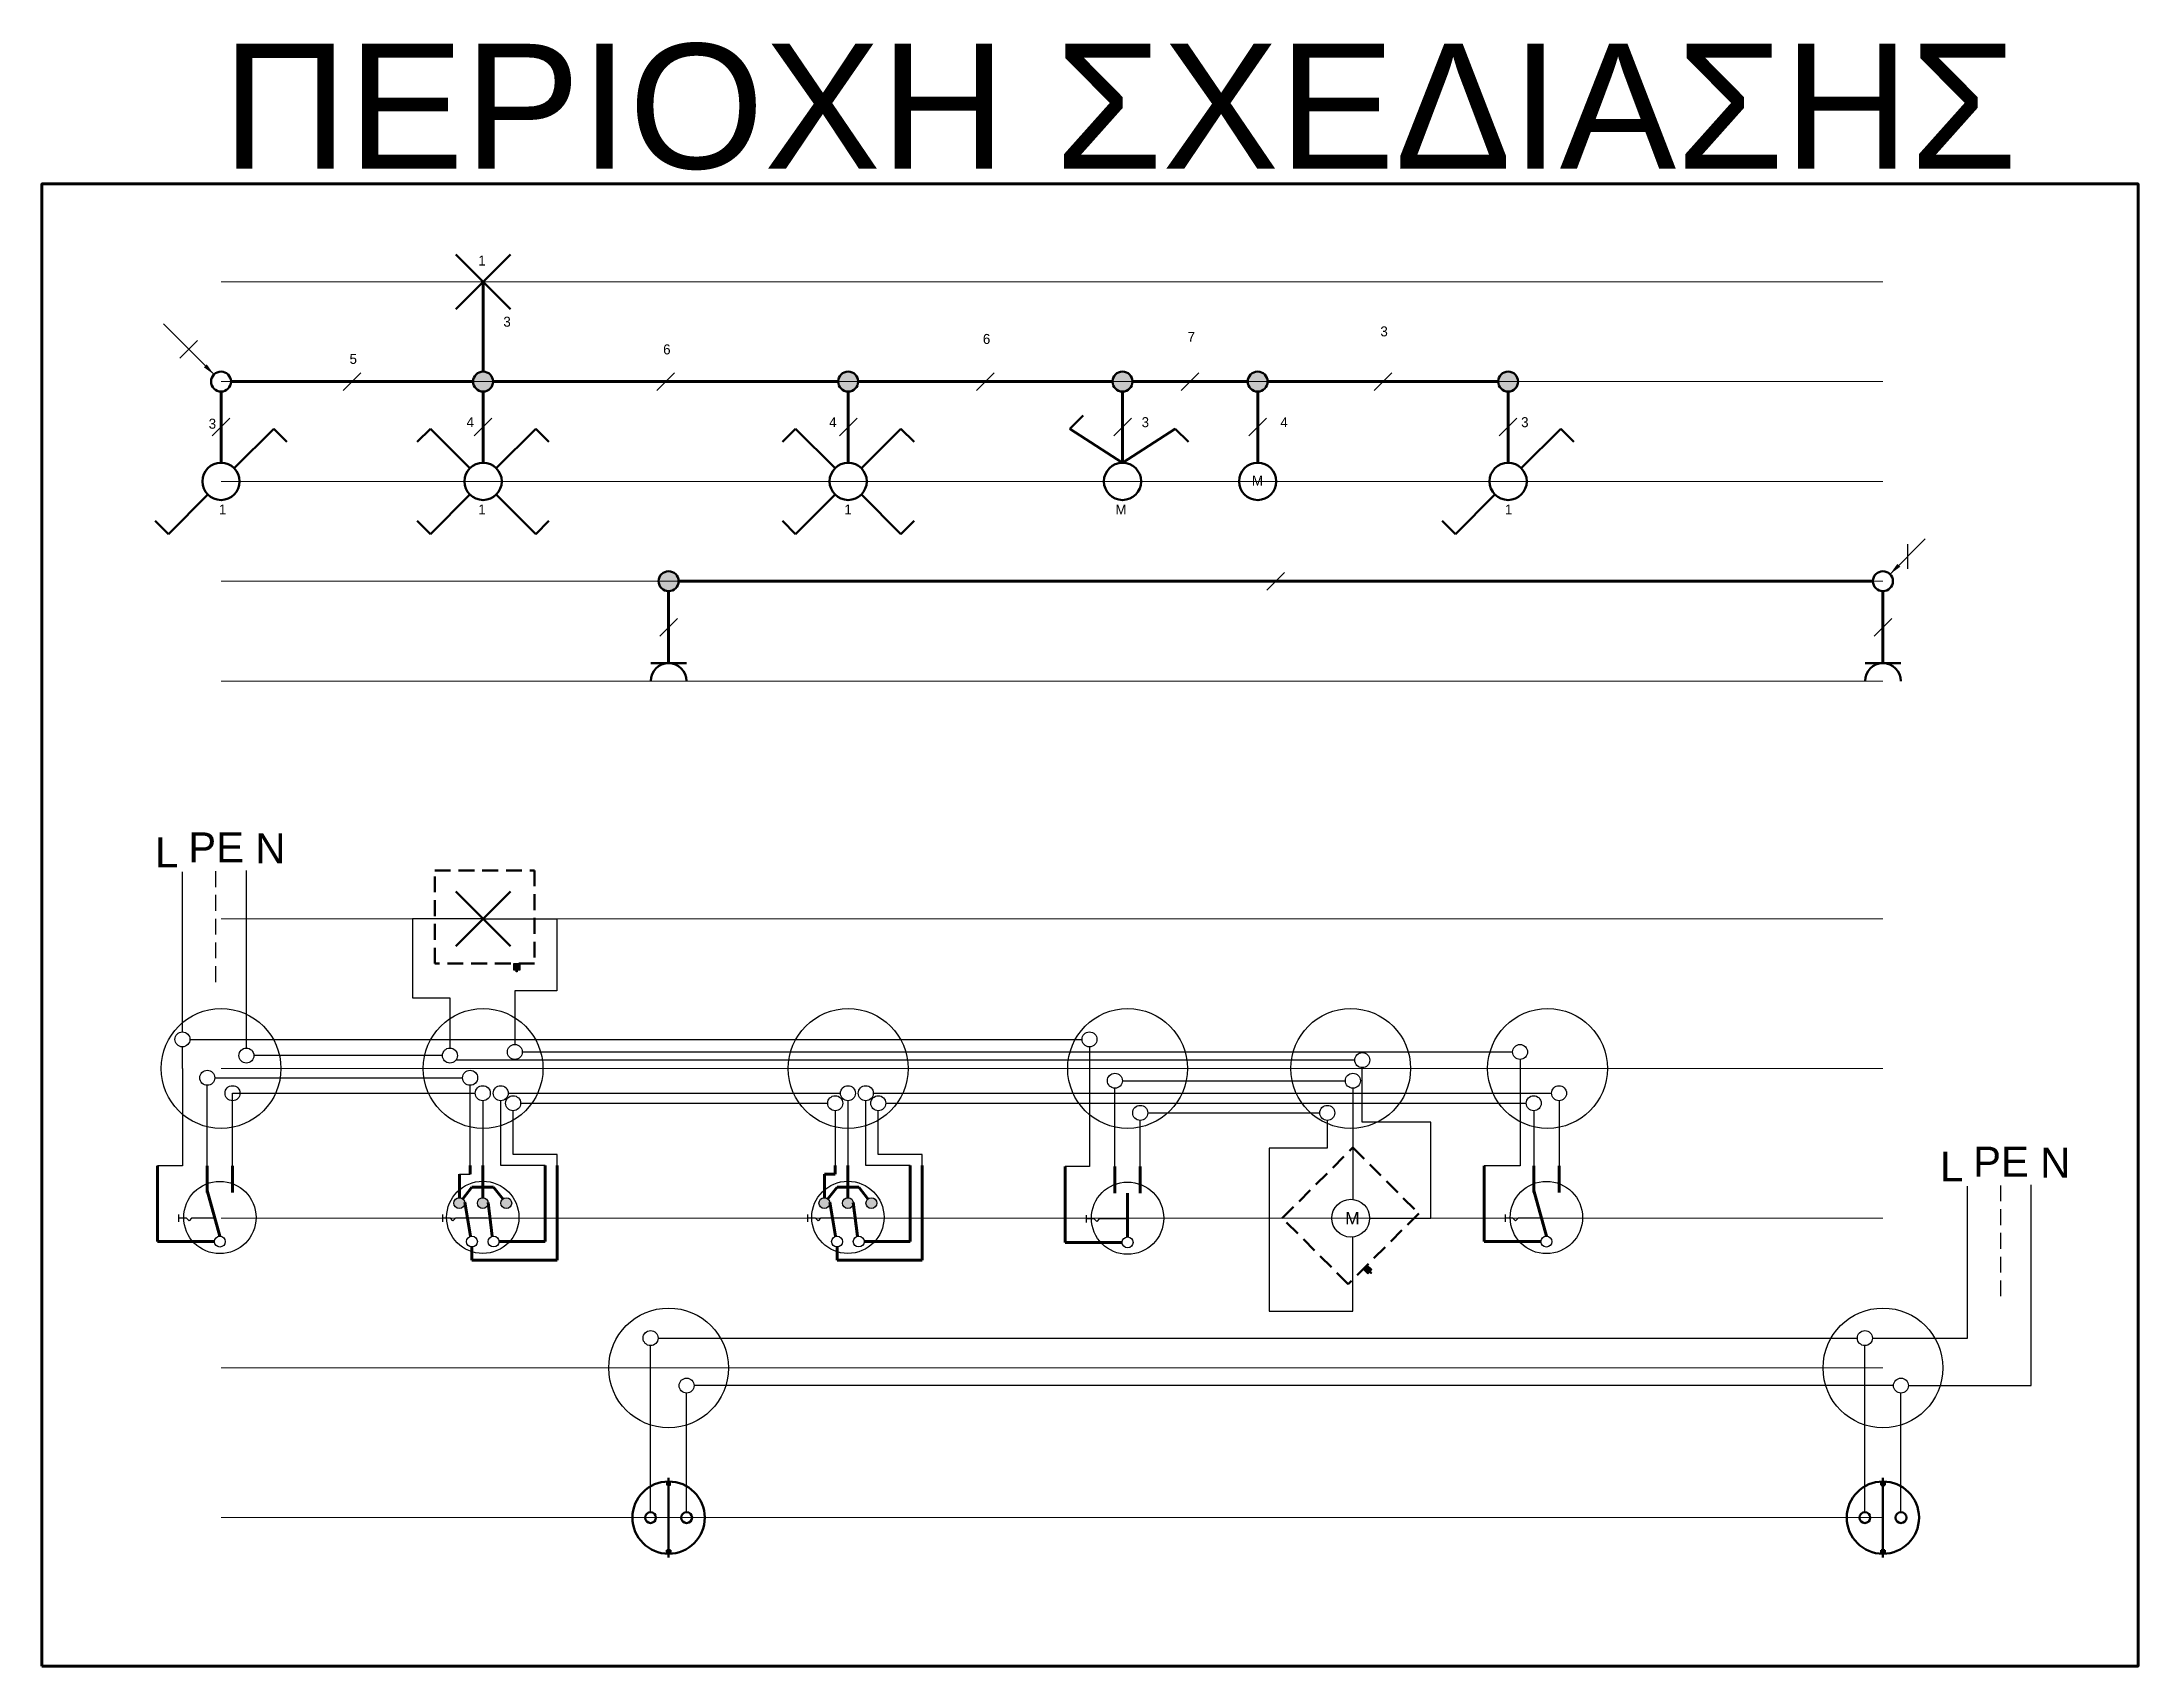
# Model space of a CAD drawing. Header units: millimetres. Extents: x 2844 to 3264, y 1373 to 1698.
import ezdxf
from ezdxf.enums import TextEntityAlignment as Align

# ---------------------------------------------------------------- set-up
doc = ezdxf.new("R2010")
doc.units = ezdxf.units.MM
doc.header["$LTSCALE"] = 0.5
doc.linetypes.add('DASHED2', pattern=[9.525, 6.35, -3.175])
doc.layers.get('0').update_dxf_attribs({"lineweight": 100})
for name, color, linetype, lineweight in [('Boi8itikes', 50, 'Continuous', 13), ('electr sign', 7, 'Continuous', 50), ('lepti_sinexis', 7, 'Continuous', 25), ('mi_orati', 7, 'DASHED2', 50), ('xontri_grammi', 7, 'Continuous', 200)]:
    doc.layers.add(name, color=color, linetype=linetype, lineweight=lineweight)
doc.styles.add('ANIMA', font='anima.shx', dxfattribs={"width": 0.85})
doc.styles.get("Standard").update_dxf_attribs({"font": 'arial.ttf'})
doc.dimstyles.new('ISO-25', dxfattribs={"dimtxt": 2.5, "dimasz": 2.5, "dimexe": 1.25, "dimexo": 0.625, "dimtad": 1, "dimtxsty": 'Standard', "dimcen": 2.5, "dimadec": 0, "dimazin": 0, "dimtfac": 1, "dimtmove": 0, "dimatfit": 3, "dimfxl": 1, "dimarcsym": 0})

msp = doc.modelspace()

# ---------------------------------------------------------------- hatches: boundary and pattern name
h = msp.add_hatch(color=256)
h.dxf.hatch_style = 1
h.paths.add_polyline_path([(2930.56, 1629.95), (2934.56, 1629.95, 1)])
h.paths.add_polyline_path([(2934.56, 1629.95), (2930.56, 1629.95, 1)])
h.paths.add_polyline_path([(3003.71, 1629.95), (3007.71, 1629.95, 1)])
h.paths.add_polyline_path([(3007.71, 1629.95), (3003.71, 1629.95, 1)])
h.paths.add_polyline_path([(3058.68, 1629.95), (3062.68, 1629.95, 1)])
h.paths.add_polyline_path([(3062.68, 1629.95), (3058.68, 1629.95, 1)])
h.paths.add_polyline_path([(3085.76, 1629.95), (3089.76, 1629.95, 1)])
h.paths.add_polyline_path([(3089.76, 1629.95), (3085.76, 1629.95, 1)])
h = msp.add_hatch(color=256)
h.dxf.hatch_style = 1
h.paths.add_polyline_path([(3135.94, 1629.95), (3139.94, 1629.95, 1)])
h.paths.add_polyline_path([(3139.94, 1629.95), (3135.94, 1629.95, 1)])
h.paths.add_polyline_path([(2967.73, 1589.95), (2971.73, 1589.95, 1)])
h.paths.add_polyline_path([(2971.73, 1589.95), (2967.73, 1589.95, 1)])
at = {"layer": 'electr sign'}
h = msp.add_hatch(color=256, dxfattribs=at)
h.dxf.hatch_style = 1
h.paths.add_polyline_path([(3213.04, 1409.55, 0.012506), (3212.68, 1409.54), (3212.68, 1408.82), (3213.04, 1408.82)])
h.paths.add_polyline_path([(3213.4, 1409.54, 0.012506), (3213.04, 1409.55), (3213.04, 1408.82), (3213.4, 1408.82)])
h = msp.add_hatch(color=256, dxfattribs=at)
h.dxf.hatch_style = 1
h.paths.add_polyline_path([(2969.73, 1395.8), (2969.37, 1395.8), (2969.37, 1395.08, 0.012373), (2969.73, 1395.07)])
h.paths.add_polyline_path([(2970.09, 1395.8), (2969.73, 1395.8), (2969.73, 1395.07, 0.012638), (2970.09, 1395.08)])
h = msp.add_hatch(color=256, dxfattribs=at)
h.dxf.hatch_style = 1
h.paths.add_polyline_path([(3213.04, 1395.8), (3212.68, 1395.8), (3212.68, 1395.08, 0.012373), (3213.04, 1395.07)])
h.paths.add_polyline_path([(3213.41, 1395.8), (3213.05, 1395.8), (3213.04, 1395.07, 0.012638), (3213.41, 1395.08)])
at = {"layer": 'lepti_sinexis'}
h = msp.add_hatch(color=256, dxfattribs=at)
h.dxf.hatch_style = 1
h.paths.add_polyline_path([(2939.89, 1513.33), (2938.72, 1513.33), (2938.72, 1512.03), (2939.89, 1512.03)])
h.paths.add_polyline_path([(2939.41, 1512.03), (2939.2, 1512.03), (2939.2, 1511.65), (2939.41, 1511.65)])
h = msp.add_hatch(color=256, dxfattribs=at)
h.dxf.hatch_style = 1
h.paths.add_polyline_path([(2938.29, 1465.33, 1), (2936.12, 1465.33, 1)])
h.paths.add_polyline_path([(2933.59, 1465.33, 1), (2931.42, 1465.33, 1)])
h.paths.add_polyline_path([(2928.88, 1465.33, 1), (2926.71, 1465.33, 1)])
h = msp.add_hatch(color=256, dxfattribs=at)
h.dxf.hatch_style = 1
h.paths.add_polyline_path([(3011.45, 1465.33, 1), (3009.27, 1465.33, 1)])
h.paths.add_polyline_path([(3006.74, 1465.33, 1), (3004.57, 1465.33, 1)])
h.paths.add_polyline_path([(3002.04, 1465.33, 1), (2999.87, 1465.33, 1)])
h = msp.add_hatch(color=256, dxfattribs=at)
h.dxf.hatch_style = 1
h.paths.add_polyline_path([(3109.71, 1452.92), (3108.88, 1452.1), (3109.8, 1451.18), (3110.63, 1452)])
h.paths.add_polyline_path([(3110.29, 1451.67), (3110.14, 1451.51), (3110.41, 1451.25), (3110.56, 1451.4)], flags=17)
h = msp.add_hatch(color=256, dxfattribs=at)
h.dxf.hatch_style = 1
h.paths.add_polyline_path([(2969.73, 1409.55, 0.012506), (2969.36, 1409.54), (2969.36, 1408.82), (2969.73, 1408.82)])
h.paths.add_polyline_path([(2970.09, 1409.54, 0.012506), (2969.73, 1409.55), (2969.73, 1408.82), (2970.09, 1408.82)])

# ---------------------------------------------------------------- linework, layer by layer
for p, q in [((2932.56, 1631.95), (2932.56, 1649.95)), ((2882.05, 1629.95), (2930.56, 1629.95)), ((2934.56, 1629.95), (3003.71, 1629.95)), ((3007.71, 1629.95), (3058.68, 1629.95)), ((3062.68, 1629.95), (3085.76, 1629.95)), ((3089.76, 1629.95), (3135.94, 1629.95)), ((2880.05, 1627.95), (2880.05, 1613.68)), ((2932.56, 1627.95), (2932.56, 1613.68)), ((3005.71, 1627.95), (3005.71, 1613.68)), ((3060.68, 1627.95), (3060.68, 1613.68)), ((3087.76, 1627.95), (3087.76, 1613.68)), ((3137.94, 1627.95), (3137.94, 1613.68)), ((2969.73, 1573.53), (2969.73, 1587.95)), ((2971.73, 1589.95), (3211.04, 1589.95)), ((3213.04, 1589.95), (3213.04, 1589.95)), ((3213.04, 1573.53), (3213.04, 1587.95)), ((2867.33, 1457.61), (2867.33, 1472.82)), ((2877.29, 1467.47), (2877.29, 1472.82)), ((2882.35, 1467.47), (2882.35, 1472.82)), ((2927.8, 1466.42), (2927.8, 1471.11)), ((2929.96, 1471.11), (2929.96, 1472.84)), ((2932.5, 1468.52), (2932.5, 1472.84)), ((2945, 1457.63), (2945, 1472.84)), ((2947.41, 1453.93), (2947.41, 1472.84)), ((3000.95, 1466.42), (3000.95, 1471.11)), ((3000.95, 1471.11), (3003.11, 1471.11)), ((3003.11, 1471.11), (3003.11, 1472.84)), ((3005.66, 1468.52), (3005.66, 1472.84)), ((3018.15, 1457.63), (3018.15, 1472.84)), ((3020.56, 1453.93), (3020.56, 1472.84)), ((3049.19, 1457.47), (3049.19, 1472.68)), ((3059.15, 1467.33), (3059.15, 1472.68)), ((3064.22, 1467.33), (3064.22, 1472.68)), ((3133.11, 1457.61), (3133.11, 1472.82)), ((3143.07, 1467.47), (3143.07, 1472.82)), ((3148.14, 1467.47), (3148.14, 1472.82)), ((2930.33, 1468.52), (2928.47, 1466.18)), ((2930.33, 1468.52), (2934.67, 1468.52)), ((2932.5, 1468.52), (2932.5, 1466.42)), ((2934.67, 1468.51), (2936.53, 1466.18)), ((3003.48, 1468.52), (3001.63, 1466.18)), ((3003.48, 1468.52), (3007.83, 1468.52)), ((3005.66, 1468.52), (3005.66, 1466.42)), ((3007.83, 1468.51), (3009.68, 1466.18)), ((2878.74, 1457.61), (2867.33, 1457.61)), ((2935.76, 1457.63), (2945, 1457.63)), ((3008.91, 1457.63), (3018.15, 1457.63)), ((3060.6, 1457.47), (3049.19, 1457.47)), ((3144.52, 1457.61), (3133.11, 1457.61)), ((2930.33, 1456.55), (2930.33, 1453.93)), ((2930.33, 1453.93), (2947.41, 1453.93)), ((3003.48, 1456.55), (3003.48, 1453.93)), ((3003.48, 1453.93), (3020.56, 1453.93))]:
    msp.add_line(p, q)
at = {"lineweight": -3}
for p, q in [((2872.32, 1499.65), (2872.32, 1531.71)), ((2885.13, 1496.4), (2885.13, 1531.95)), ((2932.56, 1522.31), (2918.44, 1522.31)), ((2918.44, 1522.31), (2918.44, 1506.45)), ((2932.56, 1522.31), (2947.35, 1522.31)), ((2947.35, 1522.31), (2947.35, 1507.9)), ((2947.35, 1507.9), (2938.92, 1507.9)), ((2938.92, 1507.9), (2938.92, 1497.12)), ((2918.44, 1506.45), (2925.91, 1506.45)), ((2925.91, 1506.45), (2925.91, 1496.4)), ((2872.32, 1492.31), (2872.32, 1496.65)), ((2873.82, 1498.15), (3052.56, 1498.15)), ((2940.42, 1495.62), (3138.83, 1495.62)), ((3054.06, 1496.65), (3054.06, 1472.68)), ((2872.32, 1492.31), (2872.32, 1472.82)), ((2924.41, 1494.9), (2886.63, 1494.9)), ((3107.21, 1493.98), (2927.09, 1493.98)), ((3108.71, 1481.52), (3108.71, 1492.48)), ((3140.33, 1494.12), (3140.33, 1472.82)), ((2877.29, 1472.82), (2877.29, 1488.94)), ((2878.79, 1490.44), (2928.46, 1490.44)), ((2882.35, 1472.82), (2882.35, 1487.36)), ((2882.35, 1487.36), (2931, 1487.36)), ((2929.96, 1472.84), (2929.96, 1488.94)), ((2937.59, 1487.36), (3004.16, 1487.36)), ((3010.74, 1487.36), (3078.81, 1487.36)), ((3059.15, 1472.68), (3059.15, 1488.36)), ((3060.65, 1489.86), (3105.33, 1489.86)), ((3078.81, 1487.36), (3146.64, 1487.36)), ((3106.83, 1488.36), (3106.83, 1466.06)), ((2932.5, 1485.86), (2932.5, 1472.84)), ((2936.09, 1472.84), (2936.09, 1485.86)), ((2938.58, 1475.08), (2938.58, 1483.85)), ((2940.08, 1485.35), (3001.61, 1485.35)), ((3003.11, 1483.85), (3003.11, 1472.84)), ((3005.66, 1485.86), (3005.66, 1472.84)), ((3009.24, 1472.84), (3009.24, 1485.86)), ((3011.74, 1475.08), (3011.74, 1483.85)), ((3013.24, 1485.35), (3076.26, 1485.35)), ((3065.72, 1483.42), (3100.2, 1483.42)), ((3076.26, 1485.35), (3141.57, 1485.35)), ((3143.07, 1483.85), (3143.07, 1472.82)), ((3148.14, 1485.86), (3148.14, 1472.82)), ((3064.22, 1472.68), (3064.22, 1481.92)), ((3101.7, 1481.92), (3101.7, 1476.31)), ((3122.47, 1481.52), (3108.71, 1481.52)), ((3122.47, 1462.31), (3122.47, 1481.52)), ((2947.41, 1475.08), (2938.58, 1475.08)), ((2947.41, 1472.84), (2947.41, 1475.08)), ((3020.56, 1475.08), (3011.74, 1475.08)), ((3020.56, 1472.84), (3020.56, 1475.08)), ((3101.7, 1476.31), (3090.03, 1476.31)), ((3090.03, 1476.31), (3090.03, 1443.7)), ((2872.32, 1472.82), (2867.33, 1472.82)), ((2945, 1472.84), (2936.09, 1472.84)), ((3018.15, 1472.84), (3009.24, 1472.84)), ((3054.06, 1472.68), (3049.19, 1472.68)), ((3140.33, 1472.82), (3133.11, 1472.82)), ((3229.96, 1438.28), (3229.96, 1468.73)), ((3242.77, 1433.42), (3242.77, 1468.97)), ((3110.18, 1462.31), (3122.47, 1462.31)), ((3106.83, 1443.7), (3106.83, 1458.55)), ((3090.03, 1443.7), (3106.83, 1443.7)), ((2966.11, 1403.39), (2966.11, 1436.78)), ((2967.61, 1438.28), (3207.92, 1438.28)), ((3209.42, 1403.39), (3209.42, 1436.78)), ((3210.92, 1438.28), (3229.96, 1438.28)), ((3242.77, 1428.76), (3242.77, 1433.42)), ((3215.16, 1428.76), (2974.84, 1428.76)), ((3218.16, 1428.76), (3242.77, 1428.76)), ((2973.34, 1403.39), (2973.34, 1427.26)), ((3216.66, 1403.39), (3216.66, 1427.26))]:
    msp.add_line(p, q, dxfattribs=at)
msp.add_lwpolyline([(2844.16, 1372.56), (3264.16, 1372.56), (3264.16, 1669.56), (2844.16, 1669.56)], close=True)
at = {"layer": 'Boi8itikes'}
for p, q in [((2880.05, 1649.95), (3213.04, 1649.95)), ((2880.05, 1629.95), (3213.04, 1629.95)), ((2880.05, 1609.95), (3213.04, 1609.95)), ((2880.05, 1589.95), (3213.04, 1589.95)), ((2880.05, 1569.95), (3213.04, 1569.95)), ((2880.05, 1522.31), (3213.04, 1522.31)), ((2880.05, 1492.31), (3213.04, 1492.31)), ((2880.05, 1462.31), (3213.04, 1462.31)), ((2880.05, 1432.31), (3213.04, 1432.31)), ((2880.05, 1402.31), (3213.04, 1402.31))]:
    msp.add_line(p, q, dxfattribs=at)
at = {"layer": 'electr sign'}
for p, q in [((2927.07, 1655.44), (2938.05, 1644.47)), ((2938.05, 1655.44), (2927.07, 1644.47)), ((3052.77, 1623.14), (3050.13, 1620.51)), ((2882.69, 1612.59), (2890.6, 1620.51)), ((2890.6, 1620.51), (2893.24, 1617.87)), ((2922.01, 1620.5), (2919.37, 1617.87)), ((2922.01, 1620.51), (2929.92, 1612.59)), ((2935.2, 1612.59), (2943.11, 1620.51)), ((2943.11, 1620.51), (2945.75, 1617.87)), ((2995.16, 1620.5), (2992.52, 1617.87)), ((2995.16, 1620.51), (3003.08, 1612.59)), ((3008.35, 1612.59), (3016.27, 1620.51)), ((3016.27, 1620.51), (3018.9, 1617.87)), ((3050.13, 1620.51), (3060.68, 1613.68)), ((3060.68, 1613.68), (3071.23, 1620.51)), ((3071.23, 1620.51), (3073.87, 1617.87)), ((3140.58, 1612.59), (3148.49, 1620.51)), ((3148.49, 1620.51), (3151.13, 1617.87)), ((2869.5, 1599.4), (2877.41, 1607.31)), ((2922.01, 1599.4), (2929.92, 1607.31)), ((2935.2, 1607.31), (2943.11, 1599.4)), ((2995.16, 1599.4), (3003.08, 1607.31)), ((3008.35, 1607.31), (3016.27, 1599.4)), ((3127.39, 1599.4), (3135.3, 1607.31)), ((2866.86, 1602.04), (2869.5, 1599.4)), ((2919.37, 1602.04), (2922.01, 1599.4)), ((2945.76, 1602.03), (2943.11, 1599.4)), ((2992.52, 1602.04), (2995.16, 1599.4)), ((3018.91, 1602.03), (3016.27, 1599.4)), ((3124.75, 1602.04), (3127.39, 1599.4)), ((2969.73, 1573.53), (2966.15, 1573.53)), ((2969.73, 1573.53), (2973.3, 1573.53)), ((3213.04, 1573.53), (3209.46, 1573.53)), ((3213.04, 1573.53), (3216.62, 1573.53)), ((2927.07, 1527.8), (2938.05, 1516.82)), ((2938.05, 1527.8), (2927.07, 1516.82)), ((2969.73, 1410.27), (2969.73, 1394.35)), ((3212.68, 1408.82), (3212.68, 1409.54)), ((3213.04, 1408.82), (3212.68, 1408.82)), ((3213.04, 1409.55), (3213.04, 1410.27)), ((3213.04, 1410.27), (3213.04, 1394.35)), ((3213.04, 1408.82), (3213.4, 1408.82)), ((3213.4, 1408.82), (3213.4, 1409.54)), ((2969.73, 1395.8), (2969.37, 1395.8)), ((2969.37, 1395.8), (2969.37, 1395.08)), ((2969.73, 1395.07), (2969.73, 1395.8)), ((2969.73, 1395.8), (2970.09, 1395.8)), ((2969.73, 1395.07), (2969.73, 1394.35)), ((2970.09, 1395.8), (2970.09, 1395.08)), ((3213.05, 1395.8), (3212.68, 1395.8)), ((3212.68, 1395.8), (3212.68, 1395.08)), ((3213.04, 1395.07), (3213.05, 1395.8)), ((3213.04, 1395.07), (3213.04, 1394.35)), ((3213.05, 1395.8), (3213.41, 1395.8)), ((3213.41, 1395.8), (3213.41, 1395.08))]:
    msp.add_line(p, q, dxfattribs=at)
at = {"layer": 'electr sign', "lineweight": -3}
for p, q in [((2871.81, 1634.66), (2875.34, 1638.19)), ((2904.54, 1628.19), (2908.07, 1631.72)), ((2967.37, 1628.19), (2970.9, 1631.72)), ((3031.43, 1628.19), (3034.96, 1631.72)), ((3072.45, 1628.19), (3075.99, 1631.72)), ((3111.08, 1628.19), (3114.62, 1631.72)), ((2878.28, 1619.05), (2881.82, 1622.59)), ((2930.79, 1619.05), (2934.33, 1622.59)), ((3003.95, 1619.05), (3007.48, 1622.59)), ((3058.91, 1619.05), (3062.45, 1622.59)), ((3086, 1619.05), (3089.53, 1622.59)), ((3136.17, 1619.05), (3139.71, 1622.59)), ((3217.99, 1597.4), (3217.99, 1592.4)), ((3089.62, 1588.19), (3093.15, 1591.72)), ((2967.96, 1578.97), (2971.49, 1582.51)), ((3211.27, 1578.97), (3214.81, 1582.51))]:
    msp.add_line(p, q, dxfattribs=at)
at = {"layer": 'electr sign'}
for centre, radius in [((2880.05, 1629.95), 2), ((2932.56, 1629.95), 2), ((3005.71, 1629.95), 2), ((3060.68, 1629.95), 2), ((3087.76, 1629.95), 2), ((3137.94, 1629.95), 2), ((2880.05, 1609.95), 3.73), ((2932.56, 1609.95), 3.73), ((3005.71, 1609.95), 3.73), ((3060.68, 1609.95), 3.73), ((3087.76, 1609.95), 3.73), ((3137.94, 1609.95), 3.73), ((2969.73, 1589.95), 2), ((3213.04, 1589.95), 2), ((2969.73, 1402.31), 7.24), ((3213.04, 1402.31), 7.24), ((2966.11, 1402.31), 1.09), ((2973.34, 1402.31), 1.09), ((3209.42, 1402.31), 1.09), ((3216.66, 1402.31), 1.09)]:
    msp.add_circle(centre, radius, dxfattribs=at)
at = {"layer": 'electr sign', "lineweight": -3}
for centre in [(2872.32, 1498.15), (3054.06, 1498.15), (2885.13, 1494.9), (2925.91, 1494.9), (2938.92, 1495.62), (3108.71, 1493.98), (3140.33, 1495.62), (2877.29, 1490.44), (2929.96, 1490.44), (3059.15, 1489.86), (3106.83, 1489.86), (2882.35, 1487.36), (2932.5, 1487.36), (2936.09, 1487.36), (2938.58, 1485.35), (3003.11, 1485.35), (3005.66, 1487.36), (3009.24, 1487.36), (3011.74, 1485.35), (3143.07, 1485.35), (3148.14, 1487.36), (3064.22, 1483.42), (3101.7, 1483.42), (2966.11, 1438.28), (3209.42, 1438.28), (2973.34, 1428.76), (3216.66, 1428.76)]:
    msp.add_circle(centre, 1.5, dxfattribs=at)
at = {"layer": 'electr sign'}
for centre in [(2969.73, 1569.95), (3213.04, 1569.95)]:
    msp.add_arc(centre, 3.58, 0, 180, dxfattribs=at)
at = {"layer": 'lepti_sinexis'}
for p, q in [((2927.8, 1471.11), (2929.96, 1471.11)), ((2871.61, 1461.59), (2871.61, 1463.03)), ((2873.12, 1462.31), (2871.61, 1462.31)), ((2873.64, 1461.8), (2873.12, 1462.31)), ((2874.15, 1462.31), (2873.64, 1461.8)), ((2875.57, 1462.31), (2874.15, 1462.31)), ((2878.82, 1462.31), (2875.57, 1462.31)), ((2924.49, 1461.59), (2924.49, 1463.03)), ((2926, 1462.31), (2924.49, 1462.31)), ((2926.52, 1461.8), (2926, 1462.31)), ((2927.03, 1462.31), (2926.52, 1461.8)), ((2928.45, 1462.31), (2927.03, 1462.31)), ((2931.7, 1462.31), (2928.45, 1462.31)), ((2933.42, 1462.31), (2931.7, 1462.31)), ((2997.65, 1461.59), (2997.65, 1463.03)), ((2999.16, 1462.31), (2997.65, 1462.31)), ((2999.67, 1461.8), (2999.16, 1462.31)), ((3000.18, 1462.31), (2999.67, 1461.8)), ((3001.6, 1462.31), (3000.18, 1462.31)), ((3004.85, 1462.31), (3001.6, 1462.31)), ((3006.57, 1462.31), (3004.85, 1462.31)), ((3053.48, 1461.44), (3053.48, 1462.89)), ((3054.99, 1462.17), (3053.48, 1462.17)), ((3055.5, 1461.66), (3054.99, 1462.17)), ((3056.01, 1462.17), (3055.5, 1461.66)), ((3057.44, 1462.17), (3056.01, 1462.17)), ((3061.69, 1462.17), (3057.44, 1462.17)), ((3137.4, 1461.59), (3137.4, 1463.03)), ((3138.91, 1462.31), (3137.4, 1462.31)), ((3139.42, 1461.8), (3138.91, 1462.31)), ((3139.93, 1462.31), (3139.42, 1461.8)), ((3141.36, 1462.31), (3139.93, 1462.31)), ((3144.6, 1462.31), (3141.36, 1462.31)), ((2969.36, 1408.82), (2969.36, 1409.54)), ((2969.73, 1408.82), (2969.36, 1408.82)), ((2969.73, 1409.55), (2969.73, 1410.27)), ((2969.73, 1408.82), (2970.09, 1408.82)), ((2970.09, 1408.82), (2970.09, 1409.54))]:
    msp.add_line(p, q, dxfattribs=at)
for points in [[(2938.72, 1513.33), (2939.89, 1513.33), (2939.89, 1512.03), (2938.72, 1512.03)], [(2939.2, 1512.03), (2939.41, 1512.03), (2939.41, 1511.65), (2939.2, 1511.65)], [(3108.88, 1452.1), (3109.71, 1452.92), (3110.63, 1452), (3109.8, 1451.18)], [(3110.14, 1451.51), (3110.29, 1451.67), (3110.56, 1451.4), (3110.41, 1451.25)]]:
    msp.add_lwpolyline(points, close=True, dxfattribs=at)
for centre, radius in [((2880.05, 1629.95), 2), ((2880.05, 1492.31), 12), ((2932.56, 1492.31), 12), ((3005.71, 1492.31), 12), ((3061.69, 1492.31), 12), ((3106.4, 1492.31), 12), ((3145.84, 1492.31), 12), ((2879.82, 1462.45), 7.24), ((2932.5, 1462.48), 7.24), ((2927.8, 1465.33), 1.09), ((2932.5, 1465.33), 1.09), ((2937.21, 1465.33), 1.09), ((3005.66, 1462.48), 7.24), ((3000.95, 1465.33), 1.09), ((3005.66, 1465.33), 1.09), ((3010.36, 1465.33), 1.09), ((3061.69, 1462.31), 7.24), ((3106.4, 1462.31), 3.78), ((3145.61, 1462.45), 7.24), ((2879.82, 1457.61), 1.09), ((2930.33, 1457.63), 1.09), ((2934.67, 1457.63), 1.09), ((3003.48, 1457.63), 1.09), ((3007.83, 1457.63), 1.09), ((3061.69, 1457.47), 1.09), ((3145.61, 1457.61), 1.09), ((2969.73, 1432.31), 12), ((3213.04, 1432.31), 12)]:
    msp.add_circle(centre, radius, dxfattribs=at)
at = {"layer": 'mi_orati', "lineweight": -3}
for p, q in [((2878.94, 1531.85), (2878.94, 1508.08)), ((3236.58, 1468.88), (3236.58, 1445.11))]:
    msp.add_line(p, q, dxfattribs=at)
at = {"layer": 'mi_orati'}
for points in [[(2922.87, 1532), (2942.87, 1532), (2942.87, 1513.33), (2922.87, 1513.33)], [(3092.69, 1462.31), (3106.83, 1476.45), (3120.04, 1463.25), (3105.89, 1449.11)]]:
    msp.add_lwpolyline(points, close=True, dxfattribs=at)
at = {"layer": 'xontri_grammi'}
for p, q in [((2879.82, 1458.69), (2877.29, 1467.83)), ((3061.69, 1458.55), (3061.69, 1467.33)), ((3145.61, 1458.69), (3143.07, 1467.83)), ((2930.05, 1458.68), (2928.87, 1465.52)), ((2934.39, 1458.68), (2933.58, 1465.46)), ((3003.2, 1458.68), (3002.02, 1465.52)), ((3007.55, 1458.68), (3006.73, 1465.46))]:
    msp.add_line(p, q, dxfattribs=at)

# ---------------------------------------------------------------- texts
at = {"color": 7, "lineweight": 35, "style": 'ANIMA'}
for s, p in [('1', (2932.33, 1654.21)), ('3', (2937.36, 1641.95)), ('6', (3033.44, 1638.5)), ('7', (3074.46, 1638.92)), ('3', (3113.09, 1640.01)), ('5', (2906.54, 1634.49)), ('6', (2969.38, 1636.4)), ('3', (2878.32, 1621.51)), ('4', (2929.99, 1621.82)), ('4', (3002.65, 1621.82)), ('3', (3065.25, 1621.82)), ('4', (3093.06, 1621.82)), ('3', (3141.29, 1621.82)), ('M', (3087.72, 1610.11)), ('1', (2880.37, 1604.32)), ('1', (2932.33, 1604.32)), ('1', (3005.69, 1604.32)), ('M', (3060.37, 1604.32)), ('1', (3138.04, 1604.32))]:
    msp.add_text(s, height=2, dxfattribs=at).set_placement(p, align=Align.MIDDLE)
at = {"insert": (2880.22, 1697.64), "char_height": 25, "attachment_point": 1}
msp.add_mtext_dynamic_manual_height_columns('ΠΕΡΙΟΧΗ ΣΧΕΔΙΑΣΗΣ', width=391.421, gutter_width=12.5, heights=[0], dxfattribs=at)
at = {"lineweight": -3, "char_height": 6, "attachment_point": 1}
for s, insert in [('L', (2866.83, 1538.65)), ('PE', (2873.47, 1539.62)), ('N', (2886.91, 1539.41)), ('L', (3224.47, 1475.67)), ('PE', (3231.11, 1476.64)), ('N', (3244.55, 1476.43))]:
    msp.add_mtext_dynamic_manual_height_columns(s, width=14.8593, gutter_width=12.5, heights=[0], dxfattribs=dict(at, insert=insert))
at = {"layer": 'lepti_sinexis', "insert": (3105.28, 1463.55), "char_height": 2.5, "attachment_point": 1}
msp.add_mtext_dynamic_manual_height_columns('M', width=4.2051, gutter_width=12.5, heights=[0], dxfattribs=at)

# ---------------------------------------------------------------- leaders
for points in [[(2878.67, 1631.34), (2868.49, 1641.51)], [(3214.46, 1591.37), (3221.53, 1598.44)]]:
    msp.add_leader(points, dimstyle='ISO-25')

doc.saveas('drawing.dxf')
